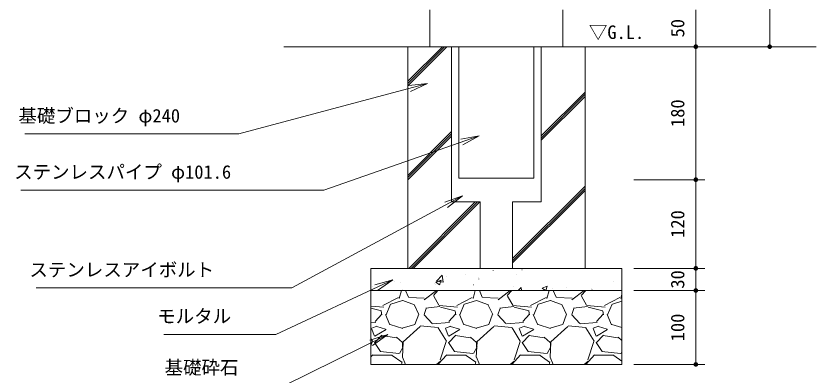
# Model space of a CAD drawing. Units: millimetres at full size, sheet at 1:10. Extents: x 0 to 4200, y 0 to 2970.
# Drawn here: x 2366 to 3449, y 710 to 1197 of the extents above; entities that cross this region are included whole.
import ezdxf
from ezdxf.enums import TextEntityAlignment as Align

# ---------------------------------------------------------------- set-up
doc = ezdxf.new("R2010")
doc.units = ezdxf.units.MM
doc.header["$LTSCALE"] = 10
for name, color, linetype, lineweight in [('D-STR', 1, 'Continuous', 13), ('D-STR-DIM', 7, 'Continuous', 13), ('D-STR-HTXT', 7, 'Continuous', 13)]:
    doc.layers.add(name, color=color, linetype=linetype, lineweight=lineweight)
doc.styles.add('ＭＳ ゴシック', font='')
doc.styles.get('ＭＳ ゴシック').set_extended_font_data('MS Gothic')

# ---------------------------------------------------------------- blocks, each defined once
blk = doc.blocks.new('filled_dot')
at = {"color": 0, "linetype": 'Continuous', "lineweight": -2, "const_width": 1.25}
blk.add_lwpolyline([(-0.625, 0, 1), (0.625, 0, 1)], format="xyb", close=True, dxfattribs=at)
blk = doc.blocks.new('open_arrow')
at = {"color": 0, "linetype": 'Continuous', "lineweight": -2}
blk.add_lwpolyline([(7.5, 1.25), (0, 0), (7.5, -1.25)], dxfattribs=at)

msp = doc.modelspace()

# ---------------------------------------------------------------- linework, layer by layer
at = {"layer": 'D-STR'}
for p, q in [((2926.72, 1155.46), (2926.72, 1205.46)), ((3106.72, 1205.46), (3106.72, 1155.46)), ((2728.89, 1155.46), (3449.43, 1155.46)), ((2856.72, 1155.46), (3176.72, 1155.46)), ((2891.72, 1155.46), (3141.72, 1155.46)), ((2896.72, 1108.59), (2943.59, 1155.46)), ((2896.72, 1105.59), (2946.59, 1155.46)), ((2896.72, 1102.59), (2949.59, 1155.46)), ((2911.72, 1155.46), (3121.72, 1155.46)), ((3106.72, 1155.46), (2926.72, 1155.46)), ((2955.92, 1155.46), (2955.92, 945.46)), ((3077.52, 945.46), (3077.52, 1155.46)), ((3136.72, 1155.46), (3077.52, 1155.46)), ((3077.52, 1034.83), (3136.72, 1094.03)), ((3077.52, 1031.83), (3136.72, 1091.03)), ((3077.52, 1028.83), (3136.72, 1088.03)), ((2896.72, 981.31), (2955.92, 1040.51)), ((2896.72, 978.31), (2955.92, 1037.51)), ((2896.72, 975.31), (2955.92, 1034.51)), ((3038.69, 868.72), (3136.72, 966.75)), ((3038.69, 865.72), (3136.72, 963.75)), ((3038.69, 862.72), (3136.72, 960.75)), ((2898.14, 855.46), (2988.14, 945.46)), ((2901.14, 855.46), (2991.14, 945.46)), ((2904.14, 855.46), (2994.14, 945.46)), ((2955.92, 945.46), (2994.74, 945.46)), ((2994.74, 945.46), (2994.74, 855.46)), ((3038.69, 945.46), (3077.52, 945.46)), ((3038.69, 855.46), (3038.69, 945.46)), ((2935.67, 838.07), (2943.46, 846.19)), ((2944.57, 836.69), (2943.47, 846.18)), ((2974.43, 847.79), (2974.55, 847.8)), ((3012.3, 852.77), (3012.43, 852.79)), ((3043.38, 847.38), (3043.53, 847.5)), ((3051.3, 853.54), (3051.42, 853.43)), ((3095.31, 854.87), (3095.47, 854.99)), ((2879.09, 837.87), (2879.27, 837.76)), ((2886.24, 836.18), (2886.36, 836.19)), ((2932.48, 835.62), (2932.65, 835.5)), ((2934.85, 836.6), (2941.85, 839.28)), ((2934.85, 836.6), (2939.83, 833.24)), ((2935.67, 838.07), (2944.57, 836.69)), ((2939.83, 833.23), (2941.86, 839.28)), ((2941.52, 833.93), (2941.68, 834.05)), ((2949.39, 844.49), (2949.52, 844.51)), ((2992.87, 840.97), (2993.02, 841.09)), ((2992.99, 843.53), (2993.1, 843.42)), ((3175.21, 838.24), (3175.34, 838.26)), ((2846.8, 826.69), (2846.97, 826.58)), ((2848.36, 831.19), (2848.49, 831.21)), ((2888.13, 825.46), (2885.08, 814.78)), ((2889.58, 826.44), (2889.74, 826.56)), ((2893.75, 825.46), (2897.59, 816.33)), ((2918.96, 812.73), (2935.43, 825.46)), ((2931.39, 818.57), (2937.59, 825.46)), ((2934.67, 833.52), (2934.78, 833.41)), ((2988.13, 825.46), (2985.08, 814.78)), ((2985.86, 833.36), (2986.03, 833.25)), ((2993.75, 825.46), (2997.59, 816.33)), ((3018.96, 812.73), (3035.43, 825.46)), ((3031.39, 818.57), (3037.59, 825.46)), ((3039.24, 831.1), (3039.41, 830.99)), ((3046.17, 825.46), (3050.19, 829.64)), ((3050.68, 825.46), (3050.19, 829.63)), ((3078.56, 828.59), (3085.57, 831.28)), ((3078.56, 828.59), (3083.21, 825.46)), ((3083.62, 825.46), (3085.57, 831.27)), ((3088.13, 825.46), (3085.08, 814.78)), ((3092.62, 828.85), (3092.8, 828.74)), ((3093.75, 825.46), (3097.59, 816.34)), ((3112.06, 829.93), (3112.18, 829.95)), ((3118.96, 812.73), (3135.43, 825.46)), ((3131.39, 818.57), (3137.59, 825.46)), ((3145.44, 828.62), (3145.6, 828.75)), ((3146, 826.59), (3146.18, 826.48)), ((2884.03, 816.1), (2863.03, 805.1)), ((2898.08, 816.21), (2919.08, 815.21)), ((2938.86, 805.81), (2931.86, 817.81)), ((2984.03, 816.1), (2963.03, 805.1)), ((2998.08, 816.21), (3019.08, 815.21)), ((3038.86, 805.81), (3031.86, 817.81)), ((3084.03, 816.1), (3063.03, 805.1)), ((3098.08, 816.21), (3119.08, 815.21)), ((3138.86, 805.81), (3131.86, 817.81)), ((3184.03, 816.1), (3163.03, 805.1)), ((3186.72, 820.5), (3185.08, 814.78)), ((2864.09, 802.97), (2846.72, 804.36)), ((2867.28, 792.77), (2873.28, 806.77)), ((2873.72, 806.86), (2889.72, 811.86)), ((2889.91, 812.03), (2905.91, 806.03)), ((2905.69, 805.81), (2911.69, 792.81)), ((2940.2, 803.67), (2921.2, 801.67)), ((2964.09, 802.97), (2939.09, 804.97)), ((2960.91, 797.82), (2940.91, 802.82)), ((2967.28, 792.77), (2973.28, 806.77)), ((2973.72, 806.86), (2989.72, 811.86)), ((2989.91, 812.03), (3005.91, 806.03)), ((3005.69, 805.81), (3011.69, 792.81)), ((3040.2, 803.67), (3021.2, 801.67)), ((3064.09, 802.97), (3039.09, 804.97)), ((3060.91, 797.82), (3040.91, 802.82)), ((3067.28, 792.77), (3073.28, 806.77)), ((3073.72, 806.86), (3089.72, 811.86)), ((3089.91, 812.03), (3105.91, 806.03)), ((3105.69, 805.81), (3111.69, 792.81)), ((3140.2, 803.67), (3121.2, 801.67)), ((3164.09, 802.97), (3139.09, 804.97)), ((3160.91, 797.82), (3140.91, 802.82)), ((3167.28, 792.77), (3173.28, 806.77)), ((3173.72, 806.86), (3186.72, 810.92)), ((2860.91, 797.82), (2846.72, 801.37)), ((2861.39, 793.57), (2852.39, 783.57)), ((2861.7, 792.68), (2860.7, 797.68)), ((2866.64, 792.95), (2872.64, 778.95)), ((2906.47, 779.38), (2911.47, 793.38)), ((2929.69, 780.72), (2918.69, 792.72)), ((2918.73, 793.08), (2921.73, 801.08)), ((2961.39, 793.57), (2952.39, 783.57)), ((2961.7, 792.68), (2960.7, 797.68)), ((2966.64, 792.95), (2972.64, 778.95)), ((3006.47, 779.38), (3011.47, 793.38)), ((3029.69, 780.72), (3018.69, 792.72)), ((3018.73, 793.08), (3021.73, 801.08)), ((3061.39, 793.57), (3052.39, 783.57)), ((3061.7, 792.68), (3060.7, 797.68)), ((3066.64, 792.95), (3072.64, 778.95)), ((3106.47, 779.38), (3111.47, 793.38)), ((3129.69, 780.72), (3118.69, 792.72)), ((3118.73, 793.08), (3121.73, 801.08)), ((3161.39, 793.57), (3152.39, 783.57)), ((3161.7, 792.68), (3160.7, 797.68)), ((3166.64, 792.95), (3172.64, 778.95)), ((2853.24, 782.4), (2846.72, 781.84)), ((2953.24, 782.4), (2930.24, 780.4)), ((3053.24, 782.4), (3030.24, 780.4)), ((3153.24, 782.4), (3130.24, 780.4)), ((2847.67, 773.88), (2851.67, 763.88)), ((2854.91, 777.42), (2847.91, 774.42)), ((2852.23, 763.83), (2867.23, 772.83)), ((2866.72, 772.96), (2854.72, 776.96)), ((2873.06, 779.26), (2890.06, 774.26)), ((2889.32, 774.33), (2906.32, 779.33)), ((2913.3, 776.85), (2890.3, 755.85)), ((2937.65, 775.53), (2913.65, 777.53)), ((2949, 756.98), (2938, 774.98)), ((2947.67, 773.88), (2951.67, 763.88)), ((2954.91, 777.42), (2947.91, 774.42)), ((2952.24, 763.83), (2967.24, 772.83)), ((2966.72, 772.96), (2954.72, 776.96)), ((2973.06, 779.26), (2990.06, 774.26)), ((2989.32, 774.33), (3006.32, 779.33)), ((3013.3, 776.85), (2990.3, 755.85)), ((3037.65, 775.53), (3013.65, 777.53)), ((3049, 756.99), (3038, 774.99)), ((3047.67, 773.88), (3051.67, 763.88)), ((3054.91, 777.42), (3047.91, 774.42)), ((3052.24, 763.83), (3067.24, 772.83)), ((3066.72, 772.96), (3054.72, 776.96)), ((3073.06, 779.26), (3090.06, 774.26)), ((3089.32, 774.33), (3106.32, 779.33)), ((3113.3, 776.85), (3090.3, 755.85)), ((3137.65, 775.53), (3113.65, 777.53)), ((3149, 756.99), (3138, 774.99)), ((3147.67, 773.88), (3151.67, 763.88)), ((3154.91, 777.42), (3147.91, 774.42)), ((3152.24, 763.83), (3167.24, 772.83)), ((3166.72, 772.96), (3154.72, 776.96)), ((3173.06, 779.26), (3186.72, 775.24)), ((2849, 756.98), (2846.72, 760.72)), ((2861.73, 764.81), (2851.73, 754.81)), ((2881.25, 761.58), (2861.25, 764.58)), ((2889.6, 755.15), (2881.6, 762.15)), ((2961.73, 764.81), (2951.73, 754.81)), ((2981.25, 761.58), (2961.25, 764.58)), ((2989.6, 755.15), (2981.6, 762.15)), ((3061.73, 764.81), (3051.73, 754.81)), ((3081.25, 761.58), (3061.25, 764.58)), ((3089.6, 755.15), (3081.6, 762.15)), ((3161.73, 764.81), (3151.73, 754.81)), ((3181.25, 761.58), (3161.25, 764.58)), ((3186.72, 757.67), (3181.6, 762.15)), ((2846.72, 750.29), (2848.71, 756.53)), ((2851.8, 754.97), (2859.8, 742.97)), ((2885.5, 740.15), (2890.5, 749.15)), ((2890.52, 756.18), (2889.52, 735.18)), ((2889.76, 748.9), (2889.76, 754.9)), ((2940.71, 731.53), (2948.71, 756.53)), ((2951.8, 754.97), (2959.8, 742.97)), ((2985.5, 740.15), (2990.5, 749.15)), ((2990.52, 756.18), (2989.52, 735.18)), ((2989.76, 748.9), (2989.76, 754.9)), ((3040.71, 731.53), (3048.71, 756.53)), ((3051.8, 754.97), (3059.8, 742.97)), ((3085.5, 740.15), (3090.5, 749.15)), ((3090.52, 756.18), (3089.52, 735.18)), ((3089.76, 748.9), (3089.76, 754.9)), ((3140.71, 731.53), (3148.71, 756.53)), ((3151.8, 754.97), (3159.8, 742.97)), ((2846.72, 735.59), (2849.39, 738.57)), ((2849.76, 737.9), (2875.76, 737.9)), ((2859.63, 743.04), (2884.63, 740.04)), ((2875.75, 737.46), (2888.75, 728.46)), ((2937.59, 725.46), (2949.39, 738.57)), ((2949.76, 737.9), (2975.76, 737.9)), ((2959.63, 743.04), (2984.63, 740.04)), ((2975.75, 737.46), (2988.75, 728.46)), ((3037.59, 725.46), (3049.39, 738.57)), ((3049.76, 737.9), (3075.76, 737.9)), ((3059.63, 743.04), (3084.63, 740.04)), ((3075.75, 737.46), (3088.75, 728.46)), ((3137.59, 725.46), (3149.39, 738.57)), ((3149.76, 737.9), (3175.76, 737.9)), ((3159.63, 743.04), (3184.63, 740.04)), ((3175.75, 737.46), (3186.72, 729.87)), ((3185.5, 740.15), (3186.72, 742.33)), ((2889.08, 728.78), (2888.13, 725.46)), ((2889.59, 735.33), (2893.75, 725.46)), ((2935.43, 725.46), (2940.96, 729.73)), ((2989.08, 728.78), (2988.13, 725.46)), ((2989.59, 735.33), (2993.75, 725.46)), ((3035.43, 725.46), (3040.96, 729.73)), ((3089.08, 728.78), (3088.13, 725.46)), ((3089.59, 735.33), (3093.75, 725.46)), ((3135.43, 725.46), (3140.96, 729.73))]:
    msp.add_line(p, q, dxfattribs=at)
for points in [[(2896.72, 855.46), (3136.72, 855.46), (3136.72, 1155.46), (2896.72, 1155.46)], [(2965.92, 1155.46), (3067.52, 1155.46), (3067.52, 977.29), (2965.92, 977.29)], [(2846.72, 855.46), (3186.72, 855.46), (3186.72, 825.46), (2846.72, 825.46)], [(2846.72, 725.46), (3186.72, 725.46), (3186.72, 825.46), (2846.72, 825.46)]]:
    msp.add_lwpolyline(points, close=True, dxfattribs=at)
at = {"layer": 'D-STR-DIM'}
for p, q in [((3386.72, 1705.46), (3386.72, 1155.46)), ((3286.72, 1205.46), (3286.72, 1155.46)), ((3202.72, 1155.46), (3398.72, 1155.46)), ((3202.72, 1155.46), (3298.72, 1155.46)), ((3202.72, 1155.46), (3298.72, 1155.46)), ((3286.72, 1155.46), (3286.72, 975.46)), ((3202.72, 975.46), (3298.72, 975.46)), ((3202.72, 975.46), (3298.72, 975.46)), ((3286.72, 975.46), (3286.72, 855.46)), ((3202.72, 855.46), (3298.72, 855.46)), ((3202.72, 855.46), (3298.72, 855.46)), ((3286.72, 855.46), (3286.72, 825.46)), ((3202.72, 825.46), (3298.72, 825.46)), ((3202.72, 825.46), (3298.72, 825.46)), ((3286.72, 825.46), (3286.72, 725.46)), ((3202.72, 725.46), (3298.72, 725.46))]:
    msp.add_line(p, q, dxfattribs=at)
at = {"layer": 'D-STR-HTXT'}
for points in [[(2923.55, 1105.41), (2668.03, 1037.3), (2378.44, 1037.3)], [(2993.4, 1034.7), (2783.17, 961.22), (2758.17, 961.22), (2372.64, 961.22)], [(2970.66, 953.43), (2739.67, 828.88), (2714.67, 828.88), (2393.35, 828.88)], [(2876.51, 840.03), (2718.27, 766.03), (2693.27, 766.03), (2566.37, 766.03)], [(2869.51, 765.71), (2729, 696.55), (2704, 696.55), (2576.33, 696.55)]]:
    msp.add_lwpolyline(points, dxfattribs=at)

# ---------------------------------------------------------------- block references
at = {"layer": 'D-STR-DIM', "xscale": 2.5, "yscale": 2.5}
for p, rotation in [((3286.72, 1155.46), 270), ((3286.72, 1155.46), 90), ((3386.72, 1155.46), 90), ((3286.72, 975.46), 270), ((3286.72, 975.46), 90), ((3286.72, 855.46), 90), ((3286.72, 855.46), 270), ((3286.72, 825.46), 270), ((3286.72, 825.46), 90), ((3286.72, 725.46), 90)]:
    msp.add_blockref('filled_dot', p, dxfattribs=dict(at, rotation=rotation))
at = {"layer": 'D-STR-HTXT', "xscale": 3.33, "yscale": 3.33}
for p, rotation in [((2923.55, 1105.41), 194.9), ((2993.4, 1034.7), 199.3), ((2970.66, 953.43), 208.3), ((2876.51, 840.03), 205.1), ((2869.51, 765.71), 206.2)]:
    msp.add_blockref('open_arrow', p, dxfattribs=dict(at, rotation=rotation))

# ---------------------------------------------------------------- texts
at = {"layer": 'D-STR-DIM', "style": 'ＭＳ ゴシック'}
for s, p in [('50', (3252.84, 1180.46)), ('180', (3252.84, 1065.46)), ('120', (3252.84, 915.46)), ('30', (3252.84, 840.46)), ('100', (3252.84, 775.46))]:
    msp.add_text(s, height=18.33, rotation=90, dxfattribs=at).set_placement(p, align=Align.TOP_CENTER)
at = {"layer": 'D-STR-HTXT', "style": 'ＭＳ ゴシック'}
for s, p in [('▽G.L.', (3141.96, 1184.23)), ('基礎ブロック φ240', (2369.56, 1071.18)), ('ステンレスパイプ φ101.6', (2363.76, 995.09)), ('ステンレスアイボルト', (2384.47, 862.76)), ('モルタル', (2557.49, 799.91)), ('基礎砕石', (2567.46, 730.43))]:
    msp.add_text(s, height=18.33, dxfattribs=at).set_placement(p, align=Align.TOP_LEFT)

doc.saveas('drawing.dxf')
